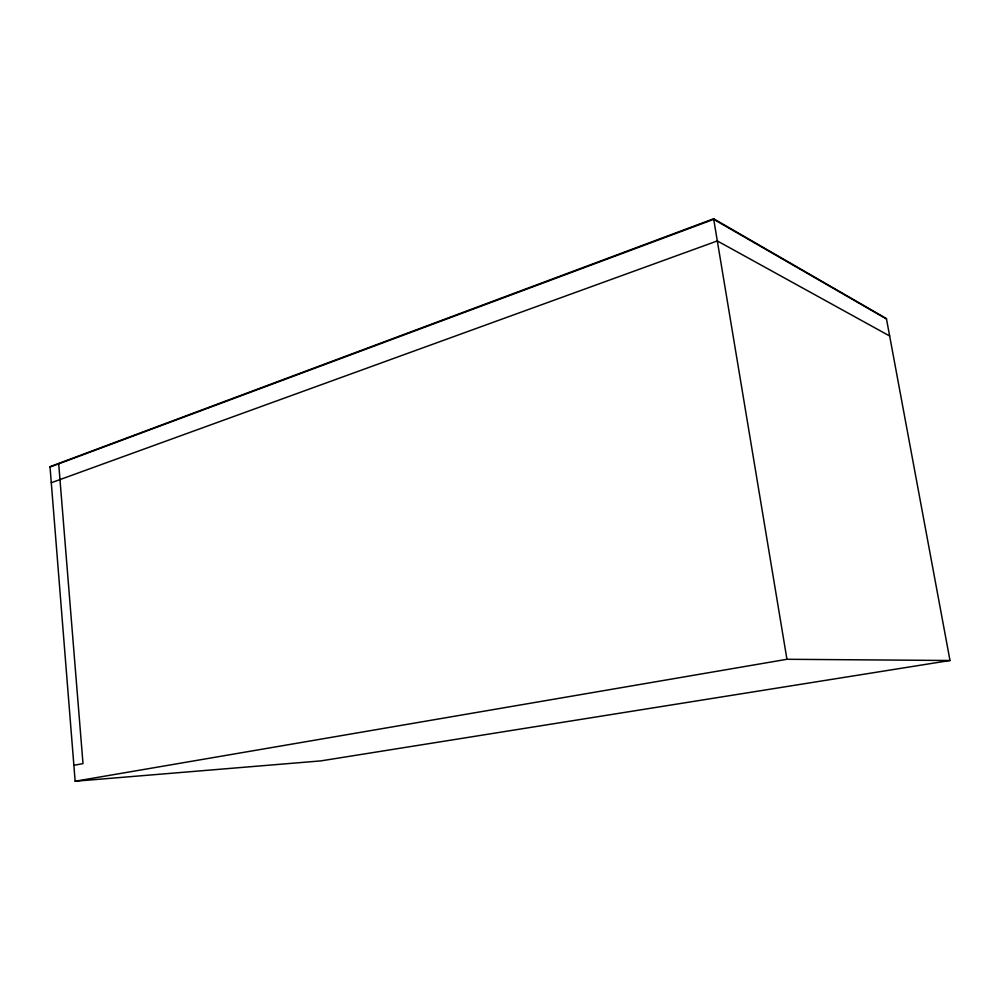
<?xml version="1.0" encoding="UTF-8"?>
<svg xmlns="http://www.w3.org/2000/svg" width="1000" height="1000" viewBox="0 0 1000 1000"><rect width="100%" height="100%" fill="white"/><g stroke="black" fill="none" stroke-linecap="round" stroke-linejoin="round"><path stroke-width="1.5" d="M713.625 218.762L50 466.662L75.15 781.237L320.763 760.9L950 660.5L886.413 318.575L713.625 218.762L786.95 659.287L950 660.5M50.038 467.075L713.725 219.325L886.5 319.025M51.288 482.738L717.312 240.938L889.65 335.988M73.875 765.288L83 763.625L58.7 463.837M75.15 781.237L786.95 659.287"/></g></svg>
